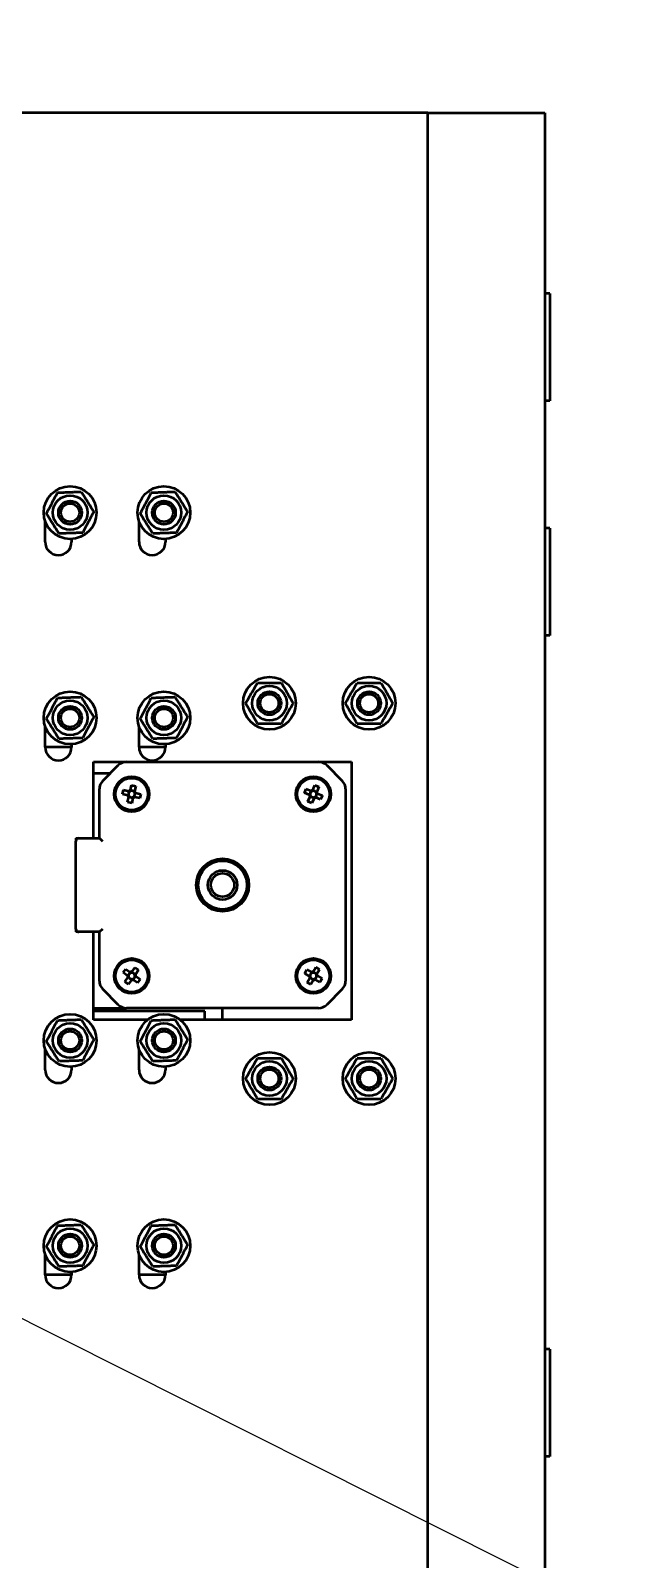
# Model space of a CAD drawing. Header units: millimetres. Extents: x 0 to 2625, y 0 to 1856.
# Drawn here: x 704.3 to 807.1, y 1402.4 to 1663.1 of the extents above; entities that cross this region are included whole.
import ezdxf

# ---------------------------------------------------------------- set-up
doc = ezdxf.new("R2010")
doc.units = ezdxf.units.MM
doc.header["$LTSCALE"] = 6.25
doc.layers.add('Symbol (ISO)', color=7, linetype='Continuous', lineweight=25)
doc.layers.add('Visible (ISO)', color=7, linetype='Continuous', lineweight=50)
doc.styles.add('Note Text (ISO)', font='tahoma.ttf')
doc.dimstyles.new('Default - Method 1b (ISO)$7', dxfattribs={"dimscale": 6.25, "dimtxt": 3.5, "dimasz": 2.5, "dimexe": 3.175, "dimexo": 0, "dimgap": 0.762, "dimtad": 1, "dimtoh": 1, "dimrnd": 1e-08, "dimtxsty": 'Note Text (ISO)', "dimcen": 0.09, "dimdle": 10, "dimclrd": 256, "dimclre": 256, "dimclrt": 256, "dimazin": 2, "dimtfac": 1, "dimtmove": 0, "dimatfit": 3, "dimfxl": 1, "dimtolj": 1, "dimlwd": -1, "dimlwe": -1, "dimarcsym": 0})

msp = doc.modelspace()

# ---------------------------------------------------------------- linework, layer by layer
at = {"layer": 'Visible (ISO)'}
for p, q in [((772.04, 1649.06), (586.09, 1649.06)), ((772.04, 1269.06), (772.04, 1649.06)), ((772.04, 1649.06), (792.04, 1649.06)), ((792.04, 1649.06), (792.04, 1249.06)), ((792.89, 1618.21), (792.04, 1618.21)), ((792.89, 1618.21), (792.89, 1599.91)), ((792.89, 1599.91), (792.04, 1599.91)), ((706.79, 1575.86), (706.79, 1579.38)), ((722.79, 1575.86), (722.79, 1579.38)), ((792.89, 1578.21), (792.04, 1578.21)), ((792.89, 1578.21), (792.89, 1559.91)), ((711.29, 1576.36), (711.29, 1575.86)), ((727.29, 1576.36), (727.29, 1575.86)), ((792.89, 1559.91), (792.04, 1559.91)), ((706.79, 1540.86), (706.79, 1544.38)), ((722.79, 1540.86), (722.79, 1544.38)), ((711.29, 1540.86), (706.79, 1540.86)), ((711.29, 1541.36), (711.29, 1540.86)), ((727.29, 1540.86), (722.79, 1540.86)), ((727.29, 1541.36), (727.29, 1540.86)), ((715.04, 1538.36), (720.67, 1538.36)), ((715.04, 1525.36), (715.04, 1538.36)), ((720.67, 1538.36), (753.41, 1538.36)), ((753.41, 1538.36), (759.04, 1538.36)), ((759.04, 1538.36), (759.04, 1494.36)), ((717.84, 1536.36), (715.04, 1536.36)), ((716.62, 1535.15), (719.25, 1537.78)), ((754.82, 1537.78), (757.45, 1535.15)), ((716.04, 1525.36), (716.04, 1533.74)), ((719.99, 1532.86), (720.17, 1533.57)), ((720.17, 1533.57), (721.05, 1533.36)), ((721.11, 1533.22), (721.14, 1533.34)), ((721.3, 1533.43), (721.42, 1533.41)), ((721.32, 1533.52), (721.53, 1534.41)), ((721.53, 1534.41), (722.25, 1534.24)), ((721.9, 1533.29), (722.02, 1533.26)), ((722.25, 1534.24), (722.04, 1533.35)), ((722.11, 1533.11), (722.08, 1532.99)), ((722.2, 1533.08), (723.08, 1532.87)), ((751.01, 1533.1), (751.3, 1533.78)), ((751.85, 1532.75), (751.01, 1533.1)), ((751.3, 1533.78), (752.14, 1533.43)), ((752.18, 1533.28), (752.22, 1533.4)), ((752.39, 1533.47), (752.5, 1533.42)), ((752.43, 1533.55), (752.78, 1534.39)), ((752.78, 1534.39), (753.46, 1534.1)), ((752.96, 1533.23), (753.07, 1533.18)), ((753.14, 1533.01), (753.09, 1532.9)), ((753.46, 1534.1), (753.11, 1533.27)), ((753.23, 1532.98), (754.07, 1532.63)), ((758.04, 1533.74), (758.04, 1500.99)), ((720.88, 1532.64), (719.99, 1532.86)), ((720.83, 1531.49), (721.04, 1532.38)), ((721.55, 1531.32), (720.83, 1531.49)), ((720.97, 1532.62), (721, 1532.74)), ((721.18, 1532.44), (721.06, 1532.47)), ((721.76, 1532.2), (721.55, 1531.32)), ((721.78, 1532.29), (721.66, 1532.32)), ((721.97, 1532.51), (721.94, 1532.39)), ((722.91, 1532.15), (722.03, 1532.37)), ((723.08, 1532.87), (722.91, 1532.15)), ((751.62, 1531.62), (751.97, 1532.46)), ((752.3, 1531.34), (751.62, 1531.62)), ((751.94, 1532.71), (751.98, 1532.83)), ((752.12, 1532.5), (752.01, 1532.55)), ((752.65, 1532.18), (752.3, 1531.34)), ((752.69, 1532.26), (752.58, 1532.31)), ((752.9, 1532.44), (752.86, 1532.33)), ((753.78, 1531.94), (752.94, 1532.29)), ((754.07, 1532.63), (753.78, 1531.94)), ((712.04, 1525.36), (712.04, 1524.86)), ((712.04, 1525.36), (712.54, 1525.36)), ((712.54, 1525.36), (716.04, 1525.36)), ((716.04, 1525.36), (716.54, 1524.86)), ((712.04, 1509.86), (712.04, 1524.86)), ((712.04, 1509.86), (712.04, 1509.36)), ((716.54, 1509.86), (716.04, 1509.36)), ((712.54, 1509.36), (712.04, 1509.36)), ((716.04, 1509.36), (712.54, 1509.36)), ((715.04, 1494.36), (715.04, 1509.36)), ((716.04, 1500.99), (716.04, 1509.36)), ((720.1, 1502.43), (720.53, 1503.03)), ((720.84, 1501.9), (720.1, 1502.43)), ((720.53, 1503.03), (721.27, 1502.51)), ((720.92, 1501.85), (720.99, 1501.95)), ((721.28, 1502.35), (721.35, 1502.45)), ((721.53, 1502.48), (721.63, 1502.41)), ((721.58, 1502.56), (722.11, 1503.3)), ((722.03, 1502.13), (722.13, 1502.06)), ((722.16, 1501.88), (722.09, 1501.78)), ((722.11, 1503.3), (722.71, 1502.87)), ((722.71, 1502.87), (722.18, 1502.13)), ((722.23, 1501.82), (722.98, 1501.3)), ((751.06, 1502.29), (751.43, 1502.93)), ((751.84, 1501.84), (751.06, 1502.29)), ((751.43, 1502.93), (752.21, 1502.48)), ((751.92, 1501.79), (751.98, 1501.9)), ((752.23, 1502.33), (752.29, 1502.43)), ((752.47, 1502.48), (752.57, 1502.42)), ((752.51, 1502.56), (752.97, 1503.35)), ((752.97, 1503.35), (753.61, 1502.98)), ((753, 1502.17), (753.11, 1502.11)), ((753.16, 1501.94), (753.09, 1501.83)), ((753.61, 1502.98), (753.15, 1502.19)), ((753.24, 1501.89), (754.02, 1501.43)), ((719.25, 1496.95), (716.62, 1499.58)), ((720.37, 1500.85), (720.9, 1501.6)), ((720.97, 1500.43), (720.37, 1500.85)), ((721.05, 1501.6), (720.95, 1501.67)), ((721.5, 1501.17), (720.97, 1500.43)), ((721.55, 1501.24), (721.45, 1501.31)), ((721.8, 1501.37), (721.73, 1501.27)), ((722.55, 1500.69), (721.81, 1501.22)), ((722.98, 1501.3), (722.55, 1500.69)), ((751.47, 1500.75), (751.92, 1501.54)), ((752.11, 1500.38), (751.47, 1500.75)), ((752.08, 1501.56), (751.97, 1501.62)), ((752.56, 1501.17), (752.11, 1500.38)), ((752.61, 1501.25), (752.5, 1501.31)), ((752.85, 1501.4), (752.79, 1501.29)), ((753.65, 1500.79), (752.87, 1501.25)), ((754.02, 1501.43), (753.65, 1500.79)), ((757.45, 1499.58), (754.82, 1496.95)), ((715.04, 1496.36), (720.67, 1496.36)), ((734.04, 1495.86), (715.04, 1495.86)), ((724.22, 1494.36), (715.04, 1494.36)), ((753.41, 1496.36), (720.67, 1496.36)), ((759.04, 1494.36), (729.86, 1494.36)), ((734.04, 1494.36), (734.04, 1495.86)), ((737.04, 1494.36), (737.04, 1496.36)), ((706.79, 1485.86), (706.79, 1489.38)), ((722.79, 1485.86), (722.79, 1489.38)), ((711.29, 1486.36), (711.29, 1485.86)), ((727.29, 1486.36), (727.29, 1485.86)), ((706.79, 1450.86), (706.79, 1454.38)), ((722.79, 1450.86), (722.79, 1454.38)), ((711.29, 1450.86), (706.79, 1450.86)), ((711.29, 1451.36), (711.29, 1450.86)), ((727.29, 1450.86), (722.79, 1450.86)), ((727.29, 1451.36), (727.29, 1450.86)), ((792.89, 1438.21), (792.04, 1438.21)), ((792.89, 1438.21), (792.89, 1419.91)), ((792.89, 1419.91), (792.04, 1419.91))]:
    msp.add_line(p, q, dxfattribs=at)
for centre, radius in [((711.04, 1580.86), 4.5), ((727.04, 1580.86), 4.5), ((711.04, 1580.86), 2.95), ((711.04, 1580.86), 2), ((727.04, 1580.86), 2.95), ((727.04, 1580.86), 2), ((711.04, 1580.86), 1.57), ((727.04, 1580.86), 1.57), ((745.04, 1548.36), 4.5), ((745.04, 1548.36), 2.95), ((762.04, 1548.36), 4.5), ((762.04, 1548.36), 2.95), ((711.04, 1545.86), 4.5), ((711.04, 1545.86), 2.95), ((727.04, 1545.86), 4.5), ((727.04, 1545.86), 2.95), ((745.04, 1548.36), 2), ((745.04, 1548.36), 1.57), ((762.04, 1548.36), 2), ((762.04, 1548.36), 1.57), ((711.04, 1545.86), 2), ((711.04, 1545.86), 1.57), ((727.04, 1545.86), 2), ((727.04, 1545.86), 1.57), ((721.54, 1532.86), 3), ((721.54, 1532.86), 2.75), ((752.54, 1532.86), 3), ((752.54, 1532.86), 2.75), ((737.04, 1517.36), 4.5), ((737.04, 1517.36), 4.15), ((737.04, 1517.36), 2.5), ((737.04, 1517.36), 2), ((721.54, 1501.86), 3), ((721.54, 1501.86), 2.75), ((752.54, 1501.86), 3), ((752.54, 1501.86), 2.75), ((711.04, 1490.86), 4.5), ((727.04, 1490.86), 4.5), ((711.04, 1490.86), 2.95), ((711.04, 1490.86), 2), ((711.04, 1490.86), 1.57), ((727.04, 1490.86), 2.95), ((727.04, 1490.86), 2), ((727.04, 1490.86), 1.57), ((745.04, 1484.36), 4.5), ((762.04, 1484.36), 4.5), ((745.04, 1484.36), 2.95), ((745.04, 1484.36), 2), ((762.04, 1484.36), 2.95), ((762.04, 1484.36), 2), ((745.04, 1484.36), 1.57), ((762.04, 1484.36), 1.57), ((711.04, 1455.86), 4.5), ((727.04, 1455.86), 4.5), ((711.04, 1455.86), 2.95), ((711.04, 1455.86), 2), ((711.04, 1455.86), 1.57), ((727.04, 1455.86), 2.95), ((727.04, 1455.86), 2), ((727.04, 1455.86), 1.57)]:
    msp.add_circle(centre, radius, dxfattribs=at)
for centre, radius, start, end in [((709.04, 1575.86), 2.25, 180, 0), ((725.04, 1575.86), 2.25, 180, 0), ((709.04, 1540.86), 2.25, 180, 0), ((725.04, 1540.86), 2.25, 180, 0), ((720.67, 1536.36), 2, 90, 135), ((753.41, 1536.36), 2, 45, 90), ((718.04, 1533.74), 2, 135, 180), ((721.54, 1532.86), 0.556, 140.004, 192.8802), ((721.54, 1532.86), 0.697, 108.5278, 134.3564), ((721.54, 1532.86), 0.556, 124.7239, 140.004), ((721.54, 1532.86), 0.556, 118.1603, 124.7239), ((721.54, 1532.86), 0.556, 102.8802, 118.1603), ((721.54, 1532.86), 0.556, 50.004, 102.8802), ((721.54, 1532.86), 0.556, 34.7239, 50.004), ((721.54, 1532.86), 0.556, 320.004, 12.8802), ((721.54, 1532.86), 0.556, 28.1603, 34.7239), ((721.54, 1532.86), 0.556, 12.8802, 28.1603), ((721.54, 1532.86), 0.697, 18.5278, 44.3564), ((752.54, 1532.86), 0.556, 130.8811, 183.7573), ((752.54, 1532.86), 0.697, 99.4049, 125.2335), ((752.54, 1532.86), 0.556, 115.601, 130.8811), ((752.54, 1532.86), 0.556, 109.0374, 115.601), ((752.54, 1532.86), 0.556, 93.7573, 109.0374), ((752.54, 1532.86), 0.556, 40.8811, 93.7573), ((752.54, 1532.86), 0.556, 25.601, 40.8811), ((752.54, 1532.86), 0.556, 19.0374, 25.601), ((752.54, 1532.86), 0.556, 3.7573, 19.0374), ((752.54, 1532.86), 0.697, 9.4049, 35.2335), ((756.04, 1533.74), 2, 0, 45), ((721.54, 1532.86), 0.697, 198.5278, 224.3564), ((721.54, 1532.86), 0.556, 192.8802, 208.1603), ((721.54, 1532.86), 0.556, 208.1603, 214.7239), ((721.54, 1532.86), 0.556, 214.7239, 230.004), ((721.54, 1532.86), 0.556, 230.004, 282.8802), ((721.54, 1532.86), 0.556, 282.8802, 298.1603), ((721.54, 1532.86), 0.697, 288.5278, 314.3564), ((721.54, 1532.86), 0.556, 298.1603, 304.7239), ((721.54, 1532.86), 0.556, 304.7239, 320.004), ((752.54, 1532.86), 0.697, 189.4049, 215.2335), ((752.54, 1532.86), 0.556, 183.7573, 199.0374), ((752.54, 1532.86), 0.556, 199.0374, 205.601), ((752.54, 1532.86), 0.556, 205.601, 220.8811), ((752.54, 1532.86), 0.556, 220.8811, 273.7573), ((752.54, 1532.86), 0.556, 273.7573, 289.0374), ((752.54, 1532.86), 0.697, 279.4049, 305.2335), ((752.54, 1532.86), 0.556, 289.0374, 295.601), ((752.54, 1532.86), 0.556, 295.601, 310.8811), ((752.54, 1532.86), 0.556, 310.8811, 3.7573), ((712.54, 1524.86), 0.5, 90, 180), ((733.33, 1521.08), 1.65, 356.0647, 9.6042), ((737.04, 1522.61), 1.65, 215.3958, 228.9353), ((737.04, 1522.61), 1.65, 311.0647, 324.6042), ((740.75, 1521.08), 1.65, 170.3958, 183.9353), ((731.79, 1517.36), 1.65, 41.0647, 54.6042), ((733.33, 1521.08), 1.65, 260.3958, 273.9353), ((740.75, 1521.08), 1.65, 266.0647, 279.6042), ((742.29, 1517.36), 1.65, 125.3958, 138.9353), ((731.79, 1517.36), 1.65, 305.3958, 318.9353), ((733.33, 1513.65), 1.65, 86.0647, 99.6042), ((740.75, 1513.65), 1.65, 80.3958, 93.9353), ((742.29, 1517.36), 1.65, 221.0647, 234.6042), ((733.33, 1513.65), 1.65, 350.3958, 3.9353), ((737.04, 1512.11), 1.65, 131.0647, 144.6042), ((737.04, 1512.11), 1.65, 35.3958, 48.9353), ((740.75, 1513.65), 1.65, 176.0647, 189.6042), ((712.54, 1509.86), 0.5, 180, 270), ((721.54, 1501.86), 0.697, 176.741, 202.5696), ((721.54, 1501.86), 0.556, 171.0934, 186.3735), ((721.54, 1501.86), 0.556, 118.2172, 171.0934), ((721.54, 1501.86), 0.556, 186.3735, 192.9371), ((721.54, 1501.86), 0.556, 192.9371, 208.2172), ((721.54, 1501.86), 0.697, 86.741, 112.5696), ((721.54, 1501.86), 0.556, 102.9371, 118.2172), ((721.54, 1501.86), 0.556, 96.3735, 102.9371), ((721.54, 1501.86), 0.556, 81.0934, 96.3735), ((721.54, 1501.86), 0.556, 28.2172, 81.0934), ((721.54, 1501.86), 0.556, 298.2172, 351.0934), ((721.54, 1501.86), 0.556, 12.9371, 28.2172), ((721.54, 1501.86), 0.556, 6.3735, 12.9371), ((721.54, 1501.86), 0.556, 351.0934, 6.3735), ((721.54, 1501.86), 0.697, 356.741, 22.5696), ((752.54, 1501.86), 0.697, 182.0895, 207.918), ((752.54, 1501.86), 0.556, 123.5656, 176.4419), ((752.54, 1501.86), 0.556, 176.4419, 191.722), ((752.54, 1501.86), 0.556, 191.722, 198.2855), ((752.54, 1501.86), 0.556, 198.2855, 213.5656), ((752.54, 1501.86), 0.697, 92.0895, 117.918), ((752.54, 1501.86), 0.556, 108.2855, 123.5656), ((752.54, 1501.86), 0.556, 101.722, 108.2855), ((752.54, 1501.86), 0.556, 86.4419, 101.722), ((752.54, 1501.86), 0.556, 33.5656, 86.4419), ((752.54, 1501.86), 0.556, 303.5656, 356.4419), ((752.54, 1501.86), 0.556, 18.2855, 33.5656), ((752.54, 1501.86), 0.556, 11.722, 18.2855), ((752.54, 1501.86), 0.556, 356.4419, 11.722), ((752.54, 1501.86), 0.697, 2.0895, 27.918), ((718.04, 1500.99), 2, 180, 225), ((721.54, 1501.86), 0.556, 208.2172, 261.0934), ((721.54, 1501.86), 0.556, 261.0934, 276.3735), ((721.54, 1501.86), 0.697, 266.741, 292.5696), ((721.54, 1501.86), 0.556, 276.3735, 282.9371), ((721.54, 1501.86), 0.556, 282.9371, 298.2172), ((752.54, 1501.86), 0.556, 213.5656, 266.4419), ((752.54, 1501.86), 0.556, 266.4419, 281.722), ((752.54, 1501.86), 0.697, 272.0895, 297.918), ((752.54, 1501.86), 0.556, 281.722, 288.2855), ((752.54, 1501.86), 0.556, 288.2855, 303.5656), ((756.04, 1500.99), 2, 315, 0), ((720.67, 1498.36), 2, 225, 270), ((753.41, 1498.36), 2, 270, 315), ((709.04, 1485.86), 2.25, 180, 0), ((725.04, 1485.86), 2.25, 180, 0), ((709.04, 1450.86), 2.25, 180, 0), ((725.04, 1450.86), 2.25, 180, 0)]:
    msp.add_arc(centre, radius, start, end, dxfattribs=at)
for centre, major_axis in [((721.47, 1532.88), (-0.482, 0.116)), ((721.56, 1532.93), (0.116, 0.482)), ((721.61, 1532.85), (0.482, -0.116)), ((752.47, 1532.89), (-0.458, 0.191)), ((752.57, 1532.93), (0.191, 0.458)), ((721.52, 1532.8), (-0.116, -0.482)), ((752.51, 1532.8), (-0.191, -0.458)), ((752.6, 1532.84), (0.458, -0.191)), ((721.48, 1501.9), (-0.405, 0.287)), ((721.58, 1501.92), (0.287, 0.405)), ((721.6, 1501.82), (0.405, -0.287)), ((752.48, 1501.9), (-0.43, 0.248)), ((752.57, 1501.92), (0.248, 0.43)), ((752.6, 1501.83), (0.43, -0.248)), ((721.5, 1501.81), (-0.287, -0.405)), ((752.5, 1501.8), (-0.248, -0.43))]:
    msp.add_ellipse(centre, major_axis=major_axis, ratio=0.990116, start_param=5.754797, end_param=6.811574, dxfattribs=at)
for points, weights in [([(707, 1580.71), (707.95, 1582.49), (708.89, 1584.28)], [1, 1.15470053838, 1]), ([(708.89, 1584.28), (710.91, 1584.36), (712.93, 1584.43)], [1, 1.15470053838, 1]), ([(712.93, 1584.43), (714, 1582.72), (715.08, 1581.01)], [1, 1.15470053838, 1]), ([(723, 1580.71), (723.95, 1582.49), (724.89, 1584.28)], [1, 1.15470053838, 1]), ([(724.89, 1584.28), (726.91, 1584.36), (728.93, 1584.43)], [1, 1.15470053838, 1]), ([(728.93, 1584.43), (730, 1582.72), (731.08, 1581.01)], [1, 1.15470053838, 1]), ([(709.15, 1577.29), (708.07, 1579), (707, 1580.71)], [1, 1.15470053838, 1]), ([(715.08, 1581.01), (714.13, 1579.22), (713.19, 1577.43)], [1, 1.15470053838, 1]), ([(725.15, 1577.29), (724.07, 1579), (723, 1580.71)], [1, 1.15470053838, 1]), ([(731.08, 1581.01), (730.13, 1579.22), (729.19, 1577.43)], [1, 1.15470053838, 1]), ([(713.19, 1577.43), (711.17, 1577.36), (709.15, 1577.29)], [1, 1.15470053838, 1]), ([(729.19, 1577.43), (727.17, 1577.36), (725.15, 1577.29)], [1, 1.15470053838, 1]), ([(741, 1548.36), (742.01, 1550.11), (743.02, 1551.86)], [1, 1.15470053838, 1]), ([(743.02, 1551.86), (745.04, 1551.86), (747.06, 1551.86)], [1, 1.15470053838, 1]), ([(747.06, 1551.86), (748.07, 1550.11), (749.08, 1548.36)], [1, 1.15470053838, 1]), ([(758, 1548.36), (759.01, 1550.11), (760.02, 1551.86)], [1, 1.15470053838, 1]), ([(760.02, 1551.86), (762.04, 1551.86), (764.06, 1551.86)], [1, 1.15470053838, 1]), ([(764.06, 1551.86), (765.07, 1550.11), (766.08, 1548.36)], [1, 1.15470053838, 1]), ([(707, 1545.71), (707.95, 1547.49), (708.89, 1549.28)], [1, 1.15470053838, 1]), ([(708.89, 1549.28), (710.91, 1549.36), (712.93, 1549.43)], [1, 1.15470053838, 1]), ([(712.93, 1549.43), (714, 1547.72), (715.08, 1546.01)], [1, 1.15470053838, 1]), ([(723, 1545.71), (723.95, 1547.49), (724.89, 1549.28)], [1, 1.15470053838, 1]), ([(724.89, 1549.28), (726.91, 1549.36), (728.93, 1549.43)], [1, 1.15470053838, 1]), ([(728.93, 1549.43), (730, 1547.72), (731.08, 1546.01)], [1, 1.15470053838, 1]), ([(715.08, 1546.01), (714.13, 1544.22), (713.19, 1542.43)], [1, 1.15470053838, 1]), ([(731.08, 1546.01), (730.13, 1544.22), (729.19, 1542.43)], [1, 1.15470053838, 1]), ([(743.02, 1544.86), (742.01, 1546.61), (741, 1548.36)], [1, 1.15470053838, 1]), ([(749.08, 1548.36), (748.07, 1546.61), (747.06, 1544.86)], [1, 1.15470053838, 1]), ([(760.02, 1544.86), (759.01, 1546.61), (758, 1548.36)], [1, 1.15470053838, 1]), ([(766.08, 1548.36), (765.07, 1546.61), (764.06, 1544.86)], [1, 1.15470053838, 1]), ([(709.15, 1542.29), (708.07, 1544), (707, 1545.71)], [1, 1.15470053838, 1]), ([(725.15, 1542.29), (724.07, 1544), (723, 1545.71)], [1, 1.15470053838, 1]), ([(747.06, 1544.86), (745.04, 1544.86), (743.02, 1544.86)], [1, 1.15470053838, 1]), ([(764.06, 1544.86), (762.04, 1544.86), (760.02, 1544.86)], [1, 1.15470053838, 1]), ([(713.19, 1542.43), (711.17, 1542.36), (709.15, 1542.29)], [1, 1.15470053838, 1]), ([(729.19, 1542.43), (727.17, 1542.36), (725.15, 1542.29)], [1, 1.15470053838, 1]), ([(721.22, 1533.32), (721.15, 1533.34), (721.05, 1533.36)], [1.01895265587, 1.02613455296, 1.01316227723]), ([(721.32, 1533.52), (721.29, 1533.43), (721.28, 1533.35)], [1.01316227727, 1.02613455298, 1.0189526559]), ([(722, 1533.18), (722.01, 1533.26), (722.04, 1533.35)], [1.01895265587, 1.02613455296, 1.01316227723]), ([(722.2, 1533.08), (722.1, 1533.11), (722.03, 1533.13)], [1.01316227727, 1.02613455298, 1.01895265589]), ([(752.3, 1533.36), (752.23, 1533.39), (752.14, 1533.43)], [1.01895266106, 1.02613455886, 1.01316227978]), ([(752.43, 1533.55), (752.39, 1533.46), (752.36, 1533.39)], [1.01316227981, 1.02613455889, 1.01895266108]), ([(753.04, 1533.1), (753.07, 1533.18), (753.11, 1533.27)], [1.01895266106, 1.02613455887, 1.01316227979]), ([(753.23, 1532.98), (753.14, 1533.01), (753.06, 1533.04)], [1.01316227981, 1.02613455889, 1.01895266108]), ([(720.88, 1532.64), (720.97, 1532.62), (721.05, 1532.6)], [1.01316227727, 1.02613455298, 1.01895265589]), ([(721.08, 1532.55), (721.06, 1532.47), (721.04, 1532.38)], [1.01895265587, 1.02613455296, 1.01316227723]), ([(721.76, 1532.2), (721.78, 1532.3), (721.8, 1532.37)], [1.01316227727, 1.02613455298, 1.0189526559]), ([(721.86, 1532.41), (721.93, 1532.39), (722.03, 1532.37)], [1.01895265587, 1.02613455296, 1.01316227723]), ([(751.85, 1532.75), (751.94, 1532.71), (752.01, 1532.68)], [1.01316227981, 1.02613455889, 1.01895266108]), ([(752.04, 1532.62), (752.01, 1532.55), (751.97, 1532.46)], [1.01895266106, 1.02613455887, 1.01316227979]), ([(752.65, 1532.18), (752.69, 1532.27), (752.72, 1532.34)], [1.01316227981, 1.02613455889, 1.01895266108]), ([(752.78, 1532.36), (752.85, 1532.33), (752.94, 1532.29)], [1.01895266106, 1.02613455886, 1.01316227978]), ([(720.84, 1501.9), (720.92, 1501.85), (720.99, 1501.8)], [1.01316227984, 1.02613455901, 1.01895266122]), ([(721, 1501.74), (720.95, 1501.68), (720.9, 1501.6)], [1.01895266133, 1.02613455908, 1.01316227986]), ([(721.41, 1502.41), (721.35, 1502.45), (721.27, 1502.51)], [1.01895266133, 1.02613455908, 1.01316227986]), ([(721.58, 1502.56), (721.52, 1502.48), (721.48, 1502.42)], [1.01316227985, 1.02613455902, 1.01895266122]), ([(722.08, 1501.99), (722.13, 1502.05), (722.18, 1502.13)], [1.01895266133, 1.02613455908, 1.01316227986]), ([(722.23, 1501.82), (722.16, 1501.88), (722.09, 1501.93)], [1.01316227984, 1.02613455901, 1.01895266122]), ([(751.84, 1501.84), (751.93, 1501.79), (751.99, 1501.75)], [1.01316227807, 1.02613455495, 1.01895265763]), ([(752.01, 1501.69), (751.97, 1501.62), (751.92, 1501.54)], [1.01895265764, 1.02613455495, 1.01316227808]), ([(752.36, 1502.39), (752.3, 1502.43), (752.21, 1502.48)], [1.01895265763, 1.02613455495, 1.01316227807]), ([(752.51, 1502.56), (752.47, 1502.48), (752.43, 1502.41)], [1.01316227808, 1.02613455496, 1.01895265766]), ([(753.07, 1502.04), (753.11, 1502.11), (753.15, 1502.19)], [1.01895265764, 1.02613455495, 1.01316227808]), ([(753.24, 1501.89), (753.15, 1501.94), (753.08, 1501.98)], [1.01316227807, 1.02613455495, 1.01895265763]), ([(721.5, 1501.17), (721.56, 1501.25), (721.6, 1501.31)], [1.01316227985, 1.02613455902, 1.01895266122]), ([(721.66, 1501.32), (721.73, 1501.28), (721.81, 1501.22)], [1.01895266133, 1.02613455908, 1.01316227986]), ([(752.56, 1501.17), (752.61, 1501.25), (752.65, 1501.32)], [1.01316227808, 1.02613455496, 1.01895265765]), ([(752.71, 1501.34), (752.78, 1501.3), (752.87, 1501.25)], [1.01895265763, 1.02613455495, 1.01316227807]), ([(707, 1490.71), (707.95, 1492.49), (708.89, 1494.28)], [1, 1.15470053838, 1]), ([(708.89, 1494.28), (710.91, 1494.36), (712.93, 1494.43)], [1, 1.15470053838, 1]), ([(712.93, 1494.43), (714, 1492.72), (715.08, 1491.01)], [1, 1.15470053838, 1]), ([(723, 1490.71), (723.95, 1492.49), (724.89, 1494.28)], [1, 1.15470053838, 1]), ([(724.89, 1494.28), (726.91, 1494.36), (728.93, 1494.43)], [1, 1.15470053838, 1]), ([(728.93, 1494.43), (730, 1492.72), (731.08, 1491.01)], [1, 1.15470053838, 1]), ([(709.15, 1487.29), (708.07, 1489), (707, 1490.71)], [1, 1.15470053838, 1]), ([(715.08, 1491.01), (714.13, 1489.22), (713.19, 1487.43)], [1, 1.15470053838, 1]), ([(725.15, 1487.29), (724.07, 1489), (723, 1490.71)], [1, 1.15470053838, 1]), ([(731.08, 1491.01), (730.13, 1489.22), (729.19, 1487.43)], [1, 1.15470053838, 1]), ([(713.19, 1487.43), (711.17, 1487.36), (709.15, 1487.29)], [1, 1.15470053838, 1]), ([(729.19, 1487.43), (727.17, 1487.36), (725.15, 1487.29)], [1, 1.15470053838, 1]), ([(741, 1484.36), (742.01, 1486.11), (743.02, 1487.86)], [1, 1.15470053838, 1]), ([(743.02, 1487.86), (745.04, 1487.86), (747.06, 1487.86)], [1, 1.15470053838, 1]), ([(747.06, 1487.86), (748.07, 1486.11), (749.08, 1484.36)], [1, 1.15470053838, 1]), ([(758, 1484.36), (759.01, 1486.11), (760.02, 1487.86)], [1, 1.15470053838, 1]), ([(760.02, 1487.86), (762.04, 1487.86), (764.06, 1487.86)], [1, 1.15470053838, 1]), ([(764.06, 1487.86), (765.07, 1486.11), (766.08, 1484.36)], [1, 1.15470053838, 1]), ([(743.02, 1480.86), (742.01, 1482.61), (741, 1484.36)], [1, 1.15470053838, 1]), ([(749.08, 1484.36), (748.07, 1482.61), (747.06, 1480.86)], [1, 1.15470053838, 1]), ([(760.02, 1480.86), (759.01, 1482.61), (758, 1484.36)], [1, 1.15470053838, 1]), ([(766.08, 1484.36), (765.07, 1482.61), (764.06, 1480.86)], [1, 1.15470053838, 1]), ([(747.06, 1480.86), (745.04, 1480.86), (743.02, 1480.86)], [1, 1.15470053838, 1]), ([(764.06, 1480.86), (762.04, 1480.86), (760.02, 1480.86)], [1, 1.15470053838, 1]), ([(707, 1455.71), (707.95, 1457.49), (708.89, 1459.28)], [1, 1.15470053838, 1]), ([(708.89, 1459.28), (710.91, 1459.36), (712.93, 1459.43)], [1, 1.15470053838, 1]), ([(712.93, 1459.43), (714, 1457.72), (715.08, 1456.01)], [1, 1.15470053838, 1]), ([(723, 1455.71), (723.95, 1457.49), (724.89, 1459.28)], [1, 1.15470053838, 1]), ([(724.89, 1459.28), (726.91, 1459.36), (728.93, 1459.43)], [1, 1.15470053838, 1]), ([(728.93, 1459.43), (730, 1457.72), (731.08, 1456.01)], [1, 1.15470053838, 1]), ([(709.15, 1452.29), (708.07, 1454), (707, 1455.71)], [1, 1.15470053838, 1]), ([(715.08, 1456.01), (714.13, 1454.22), (713.19, 1452.43)], [1, 1.15470053838, 1]), ([(725.15, 1452.29), (724.07, 1454), (723, 1455.71)], [1, 1.15470053838, 1]), ([(731.08, 1456.01), (730.13, 1454.22), (729.19, 1452.43)], [1, 1.15470053838, 1]), ([(713.19, 1452.43), (711.17, 1452.36), (709.15, 1452.29)], [1, 1.15470053838, 1]), ([(729.19, 1452.43), (727.17, 1452.36), (725.15, 1452.29)], [1, 1.15470053838, 1])]:
    msp.add_rational_spline(points, weights, degree=2, dxfattribs=at)

# ---------------------------------------------------------------- leaders
at = {"layer": 'Symbol (ISO)', "annotation_type": 0, "has_hookline": 1, "hookline_direction": 0}
for points, text_width in [([(399.15, 1615.64), (440.78, 1731.31), (456.4, 1731.31)], 475.67), ([(366.69, 1612.19), (848.57, 1370.28), (864.2, 1370.28)], 538.66)]:
    msp.add_leader(points, dimstyle='Default - Method 1b (ISO)$7', override={"dimtad": 0}, dxfattribs=dict(at, text_width=text_width))

doc.saveas('drawing.dxf')
